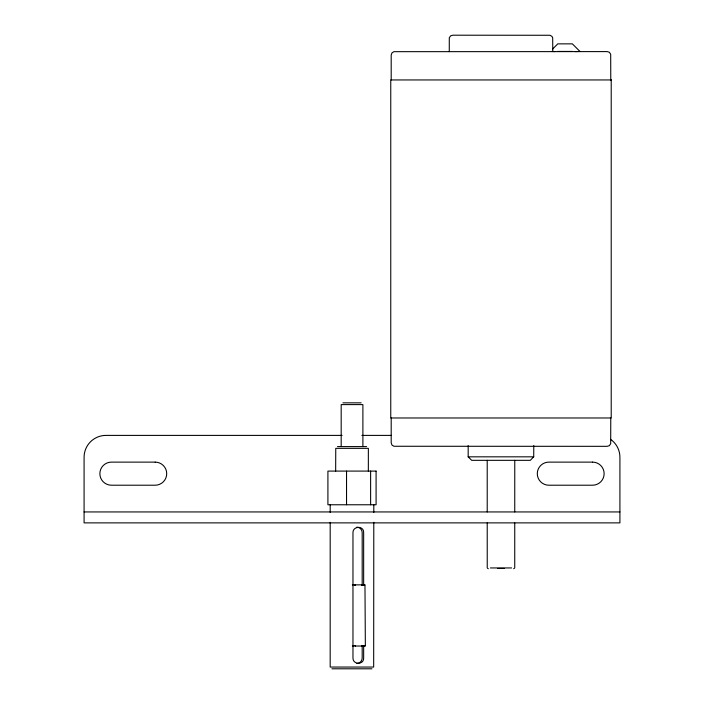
<?xml version="1.0" encoding="UTF-8"?>
<svg xmlns="http://www.w3.org/2000/svg" width="704" height="704" viewBox="0 0 704 704"><rect width="100%" height="100%" fill="white"/><g stroke="black" fill="none" stroke-linecap="round" stroke-linejoin="round"><path stroke-width="1.06" d="M330.194 522.315L330.176 667.049L373.674 667.049L373.789 522.315M330.194 512.442L330.194 504.768M368.342 471.09L368.359 448.342L335.755 448.342L335.658 471.09M373.798 512.442L373.806 504.768M514.738 567.943L514.747 522.922M514.747 511.94L514.765 460.328M468.178 445.597L468.178 456.826L471.68 460.328L530.288 460.328L533.711 456.826L533.782 445.597M355.546 645.674L354.904 645.542L355.502 645.902M361.706 585.2L362.094 585.332M365.218 645.542L364.839 646.052L365.35 645.542L364.971 585.077M354.922 585.2L355.476 584.883L354.957 585.332M552.473 49.166L557.788 43.859L572.352 43.859L579.946 51.436L575.256 51.603M355.159 585.332L355.502 584.971M355.282 645.542L355.529 645.797M488.312 568.709L487.828 568.462M361.97 585.332L361.75 584.971M352.334 584.883L364.962 584.839M514.149 568.462L513.665 568.709M361.75 645.902L361.882 645.876M579.946 51.436L579.436 51.436M511.597 567.943L490.371 567.943M557.638 51.436L572.51 51.436M342.918 402.846L361.143 402.846M342.118 435.398L105.952 435.398A21.868 21.868 0 0 0 84.084 457.266L84.084 522.878L619.916 522.878L619.916 457.266A21.868 21.868 0 0 0 610.588 439.349M361.882 435.398L391.547 435.398M337.489 446.591L366.608 446.591M468.178 456.826L533.711 456.826M84.084 511.94L619.916 511.94M364.962 646.034L352.37 646.034M331.927 668.8L371.941 668.8M554.893 51.603L552.191 51.436M449.275 51.603L449.293 37.84L450.613 35.86L452.813 35.2L550 35.27L551.954 36.406L552.684 37.84L552.772 51.603M487.212 460.328L487.221 511.94M487.221 522.922L487.238 567.943M610.773 79.948L610.685 54.243L609.356 52.263L607.332 51.603L393.967 51.674L392.014 52.809L391.195 55.044L391.195 79.948M610.773 417.982L610.685 443.687L609.356 445.667L607.156 446.327L393.967 446.266L392.014 445.122L391.195 442.886L391.195 417.982M504.425 568.471L497.543 568.462M370.621 471.09L370.621 504.768M363.651 585.438L363.651 532.761C364.179 525.439 352.651 525.774 352.968 532.761L352.968 657.862C352.669 664.981 364.197 665.078 363.651 657.862L363.651 645.797M362.894 446.591L362.894 404.598L341.185 404.598L341.185 446.591M362.19 585.438L362.19 532.761A5.597 5.342 -90 0 0 356.858 527.164M362.19 645.797L362.19 657.862A5.597 5.342 -90 0 1 356.858 663.467M346.544 471.09L346.544 504.768M611.213 79.948L390.755 79.948L390.755 417.982L611.213 417.982L611.213 79.948M155.162 462.123L111.417 462.123A11.546 11.546 0 0 0 99.871 473.669A11.546 11.546 0 0 0 111.417 485.214L155.162 485.214A11.546 11.546 0 0 0 166.707 473.669A11.546 11.546 0 0 0 155.162 462.123M592.583 462.123L548.838 462.123A11.546 11.546 0 0 0 537.293 473.669A11.546 11.546 0 0 0 548.838 485.214L592.583 485.214A11.546 11.546 0 0 0 604.129 473.669A11.546 11.546 0 0 0 592.583 462.123M376.086 471.09L327.914 471.09L327.914 504.768L376.086 504.768L376.086 471.09"/></g></svg>
